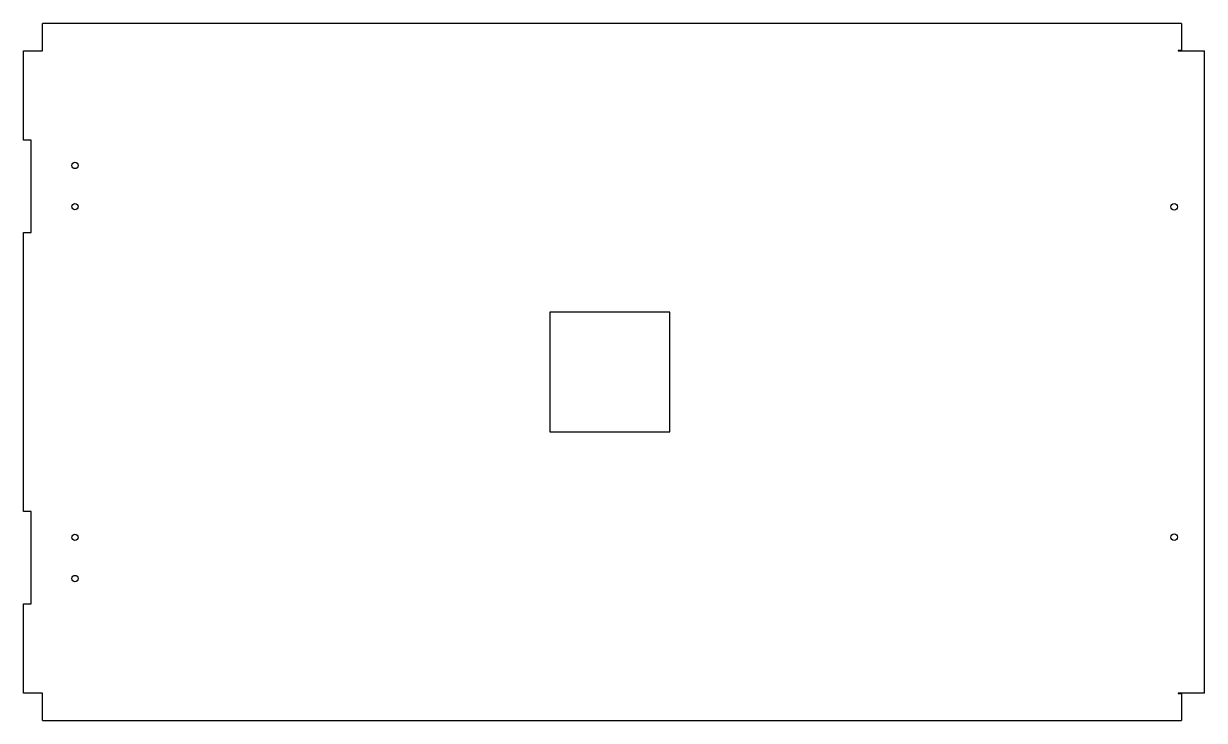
# Model space of a CAD drawing. Header units: inches. Extents: x -17.7 to 18, y -10.5 to 10.5.
import ezdxf

# ---------------------------------------------------------------- set-up
doc = ezdxf.new("R2010")
doc.units = ezdxf.units.IN
doc.header["$MEASUREMENT"] = 0

msp = doc.modelspace()

# ---------------------------------------------------------------- linework, layer by layer
at = {"color": 7, "linetype": 'Continuous', "lineweight": 25}
for p, q in [((-17.155, 9.72), (-17.155, 10.542)), ((17.285, 10.542), (-17.155, 10.542)), ((17.285, 10.542), (17.285, 9.731)), ((-17.727, 7.02), (-17.727, 9.72)), ((-17.727, 9.72), (-17.155, 9.72)), ((17.285, 9.731), (17.185, 9.731)), ((17.185, 9.731), (17.185, 9.72)), ((17.185, 9.72), (17.977, 9.72)), ((17.977, -9.72), (17.977, 9.72)), ((-17.497, 7.02), (-17.727, 7.02)), ((-17.497, 4.22), (-17.497, 7.02)), ((-17.727, -4.22), (-17.727, 4.22)), ((-17.727, 4.22), (-17.497, 4.22)), ((-1.82, 1.815), (-1.82, -1.815)), ((1.81, 1.815), (-1.82, 1.815)), ((1.81, -1.815), (1.81, 1.815)), ((-1.82, -1.815), (1.81, -1.815)), ((-17.497, -4.22), (-17.727, -4.22)), ((-17.497, -7.02), (-17.497, -4.22)), ((-17.727, -9.72), (-17.727, -7.02)), ((-17.727, -7.02), (-17.497, -7.02)), ((-17.155, -9.72), (-17.727, -9.72)), ((-17.155, -10.542), (-17.155, -9.72)), ((17.185, -9.72), (17.185, -9.731)), ((17.977, -9.72), (17.185, -9.72)), ((17.185, -9.731), (17.285, -9.731)), ((17.285, -9.731), (17.285, -10.542)), ((-17.155, -10.542), (17.285, -10.542))]:
    msp.add_line(p, q, dxfattribs=at)
for centre, radius in [((-16.175, 6.25), 0.095), ((-16.175, 5), 0.095), ((17.065, 5), 0.1), ((-16.175, -5), 0.095), ((17.065, -5), 0.1), ((-16.175, -6.25), 0.095)]:
    msp.add_circle(centre, radius, dxfattribs=at)

doc.saveas('drawing.dxf')
